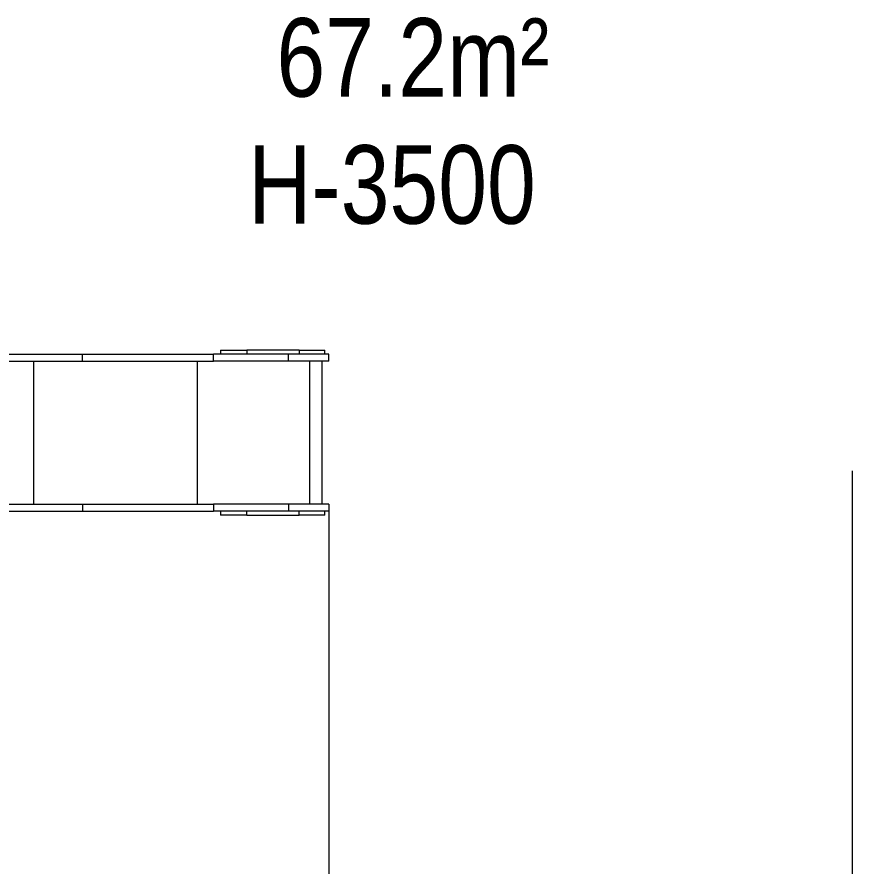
# Model space of a CAD drawing. Header units: millimetres. Extents: x -5718 to 5731, y -4937 to 4872.
# Drawn here: x 2539 to 5731, y -136 to 3109 of the extents above; entities that cross this region are included whole.
import ezdxf

# ---------------------------------------------------------------- set-up
doc = ezdxf.new("R2010")
doc.units = ezdxf.units.MM
for name, color, linetype in [('DIKOM_ОБЪЕКТ', 7, 'Continuous'), ('DIKOM_РАЗМЕР_ЗОНА', 7, 'Continuous'), ('DIKOM_РАЗМЕР_ОБЪЕКТА', 7, 'Continuous')]:
    doc.layers.add(name, color=color, linetype=linetype)
doc.styles.add('style1', font='arial.ttf', dxfattribs={"width": 0.8})
doc.dimstyles.new('1-50', dxfattribs={"dimtxt": 300, "dimasz": 200, "dimexe": 100, "dimexo": 0, "dimgap": 100, "dimtad": 0, "dimdec": 0, "dimtxsty": 'style1', "dimcen": 0, "dimclrd": 7, "dimclre": 7, "dimadec": 1, "dimazin": 2, "dimtfac": 1, "dimtdec": 0, "dimtmove": 1, "dimatfit": 3, "dimfxl": 0, "dimlwd": 25, "dimlwe": 18, "dimarcsym": 0})

# ---------------------------------------------------------------- blocks, each defined once
blk = doc.blocks.new('*D16')
at = {"layer": 'Defpoints', "color": 0, "transparency": 16777216}
for p in [(3730.7, 1233.1), (-2946.4, -626.4), (-2946.4, -2812.5)]:
    blk.add_point(p, dxfattribs=at)
at = {"layer": 'DIKOM_РАЗМЕР_ОБЪЕКТА', "color": 7, "lineweight": 18, "transparency": 16777216}
for p, q in [((3730.7, 1233.1), (3730.7, -2912.5)), ((-2946.4, -626.4), (-2946.4, -2912.5))]:
    blk.add_line(p, q, dxfattribs=at)
at = {"layer": 'DIKOM_РАЗМЕР_ОБЪЕКТА', "color": 7, "lineweight": 25, "transparency": 16777216}
for p, q in [((-2746.4, -2812.5), (365.8, -2812.5)), ((3530.7, -2812.5), (1283.1, -2812.5))]:
    blk.add_line(p, q, dxfattribs=at)
at = {"layer": 'DIKOM_РАЗМЕР_ОБЪЕКТА', "color": 7, "transparency": 16777216}
for points in [[(-2746.4, -2779.2), (-2746.4, -2845.9), (-2946.4, -2812.5)], [(3530.7, -2779.2), (3530.7, -2845.9), (3730.7, -2812.5)]]:
    blk.add_solid(points, dxfattribs=at)
at = {"layer": 'DIKOM_РАЗМЕР_ОБЪЕКТА', "color": 0, "transparency": 16777216, "insert": (824.5, -2812.5), "char_height": 300, "attachment_point": 5, "style": 'style1'}
blk.add_mtext('6650', dxfattribs=at)
blk = doc.blocks.new('*D14')
at = {"layer": 'Defpoints', "color": 0, "transparency": 16777216}
for p in [(5730.7, 1374.7), (-4872.5, -1263.2), (-4872.5, -4740)]:
    blk.add_point(p, dxfattribs=at)
at = {"layer": 'DIKOM_РАЗМЕР_ЗОНА', "color": 7, "lineweight": 18, "transparency": 16777216}
for p, q in [((5730.7, 1374.7), (5730.7, -4840)), ((-4872.5, -1263.2), (-4872.5, -4840))]:
    blk.add_line(p, q, dxfattribs=at)
at = {"layer": 'DIKOM_РАЗМЕР_ЗОНА', "color": 7, "lineweight": 25, "transparency": 16777216}
for p, q in [((-4672.5, -4740), (259.6, -4740)), ((5530.7, -4740), (1339.3, -4740))]:
    blk.add_line(p, q, dxfattribs=at)
at = {"layer": 'DIKOM_РАЗМЕР_ЗОНА', "color": 7, "transparency": 16777216}
for points in [[(-4672.5, -4706.7), (-4672.5, -4773.3), (-4872.5, -4740)], [(5530.7, -4706.7), (5530.7, -4773.3), (5730.7, -4740)]]:
    blk.add_solid(points, dxfattribs=at)
at = {"layer": 'DIKOM_РАЗМЕР_ЗОНА', "color": 0, "transparency": 16777216, "insert": (799.5, -4740), "char_height": 300, "attachment_point": 5, "style": 'style1'}
blk.add_mtext('10600', dxfattribs=at)

msp = doc.modelspace()

# ---------------------------------------------------------------- linework, layer by layer
at = {"layer": 'DIKOM_ОБЪЕКТ', "color": 7, "linetype": 'Continuous', "lineweight": 15}
for p, q in [((2107.6, 1819.6), (2789.2, 1819.6)), ((2789.2, 1792.6), (2789.2, 1819.6)), ((2789.2, 1819.6), (3289.5, 1819.6)), ((3289.5, 1792.6), (3289.5, 1819.6)), ((3576.3, 1819.6), (3289.5, 1819.6)), ((3316.2, 1834.6), (3316.2, 1819.6)), ((3316.2, 1834.6), (3417.9, 1834.6)), ((3417.9, 1834.6), (3417.9, 1819.6)), ((3617.9, 1834.6), (3417.9, 1834.6)), ((3576.3, 1792.6), (3576.3, 1819.6)), ((3730.7, 1819.6), (3576.3, 1819.6)), ((3617.9, 1834.6), (3617.9, 1819.6)), ((3617.9, 1834.6), (3716.2, 1834.6)), ((3716.2, 1819.6), (3716.2, 1834.6)), ((3730.7, 1792.6), (3730.7, 1819.6)), ((2106.1, 1792.6), (2789.2, 1792.6)), ((2601.7, 1792.6), (2601.7, 1246.6)), ((2789.2, 1792.6), (3289.5, 1792.6)), ((3227.1, 1792.6), (3227.1, 1246.6)), ((3576.3, 1792.6), (3289.5, 1792.6)), ((3730.7, 1792.6), (3576.3, 1792.6)), ((3656.6, 1792.6), (3656.6, 1246.6)), ((3705.7, 1246.6), (3705.7, 1792.6)), ((2106.1, 1246.6), (2789.2, 1246.6)), ((2789.2, 1246.6), (2789.2, 1219.6)), ((2789.2, 1246.6), (3289.5, 1246.6)), ((3289.5, 1246.6), (3289.5, 1219.6)), ((3576.3, 1246.6), (3289.5, 1246.6)), ((3576.3, 1246.6), (3576.3, 1219.6)), ((3730.7, 1246.6), (3576.3, 1246.6)), ((3730.7, 1246.6), (3730.7, 1219.6)), ((2107.6, 1219.6), (2789.2, 1219.6)), ((2789.2, 1219.6), (3289.5, 1219.6)), ((3576.3, 1219.6), (3289.5, 1219.6)), ((3316.2, 1219.6), (3316.2, 1204.6)), ((3417.9, 1204.6), (3316.2, 1204.6)), ((3417.9, 1204.6), (3417.9, 1219.6)), ((3417.9, 1204.6), (3617.9, 1204.6)), ((3730.7, 1219.6), (3576.3, 1219.6)), ((3617.9, 1204.6), (3617.9, 1219.6)), ((3716.2, 1204.6), (3617.9, 1204.6)), ((3716.2, 1204.6), (3716.2, 1219.6))]:
    msp.add_line(p, q, dxfattribs=at)

# ---------------------------------------------------------------- texts
at = {"layer": 'DIKOM_РАЗМЕР_ОБЪЕКТА', "char_height": 300, "width": 5885.531, "attachment_point": 1, "style": 'style1'}
for s, insert in [('67.2m²', (3530.7, 3104.1)), ('H-3500', (3422.5, 2618.5))]:
    msp.add_mtext(s, dxfattribs=dict(at, insert=insert))

# ---------------------------------------------------------------- dimensions: what is measured, and where the dimension line sits
at = {"layer": 'DIKOM_РАЗМЕР_ЗОНА'}
dim = msp.add_linear_dim(base=(-4872.5, -4740), p1=(5730.7, 1374.7), p2=(-4872.5, -1263.2), text='10600', dimstyle='1-50', override={"dimscale": 1, "dimtix": 0, "dimtofl": 1, "dimtmove": 1, "dimatfit": 3}, dxfattribs=at)
dim.commit()
dim.dimension.update_dxf_attribs({"geometry": '*D14', "text_midpoint": (799.5, -4740), "dimtype": 160})
at = {"layer": 'DIKOM_РАЗМЕР_ОБЪЕКТА'}
dim = msp.add_linear_dim(base=(-2946.4, -2812.5), p1=(3730.7, 1233.1), p2=(-2946.4, -626.4), text='6650', dimstyle='1-50', override={"dimscale": 1, "dimtix": 0, "dimtofl": 1, "dimtmove": 1, "dimatfit": 3}, dxfattribs=at)
dim.commit()
dim.dimension.update_dxf_attribs({"geometry": '*D16', "text_midpoint": (824.5, -2812.5), "dimtype": 160})

doc.saveas('drawing.dxf')
